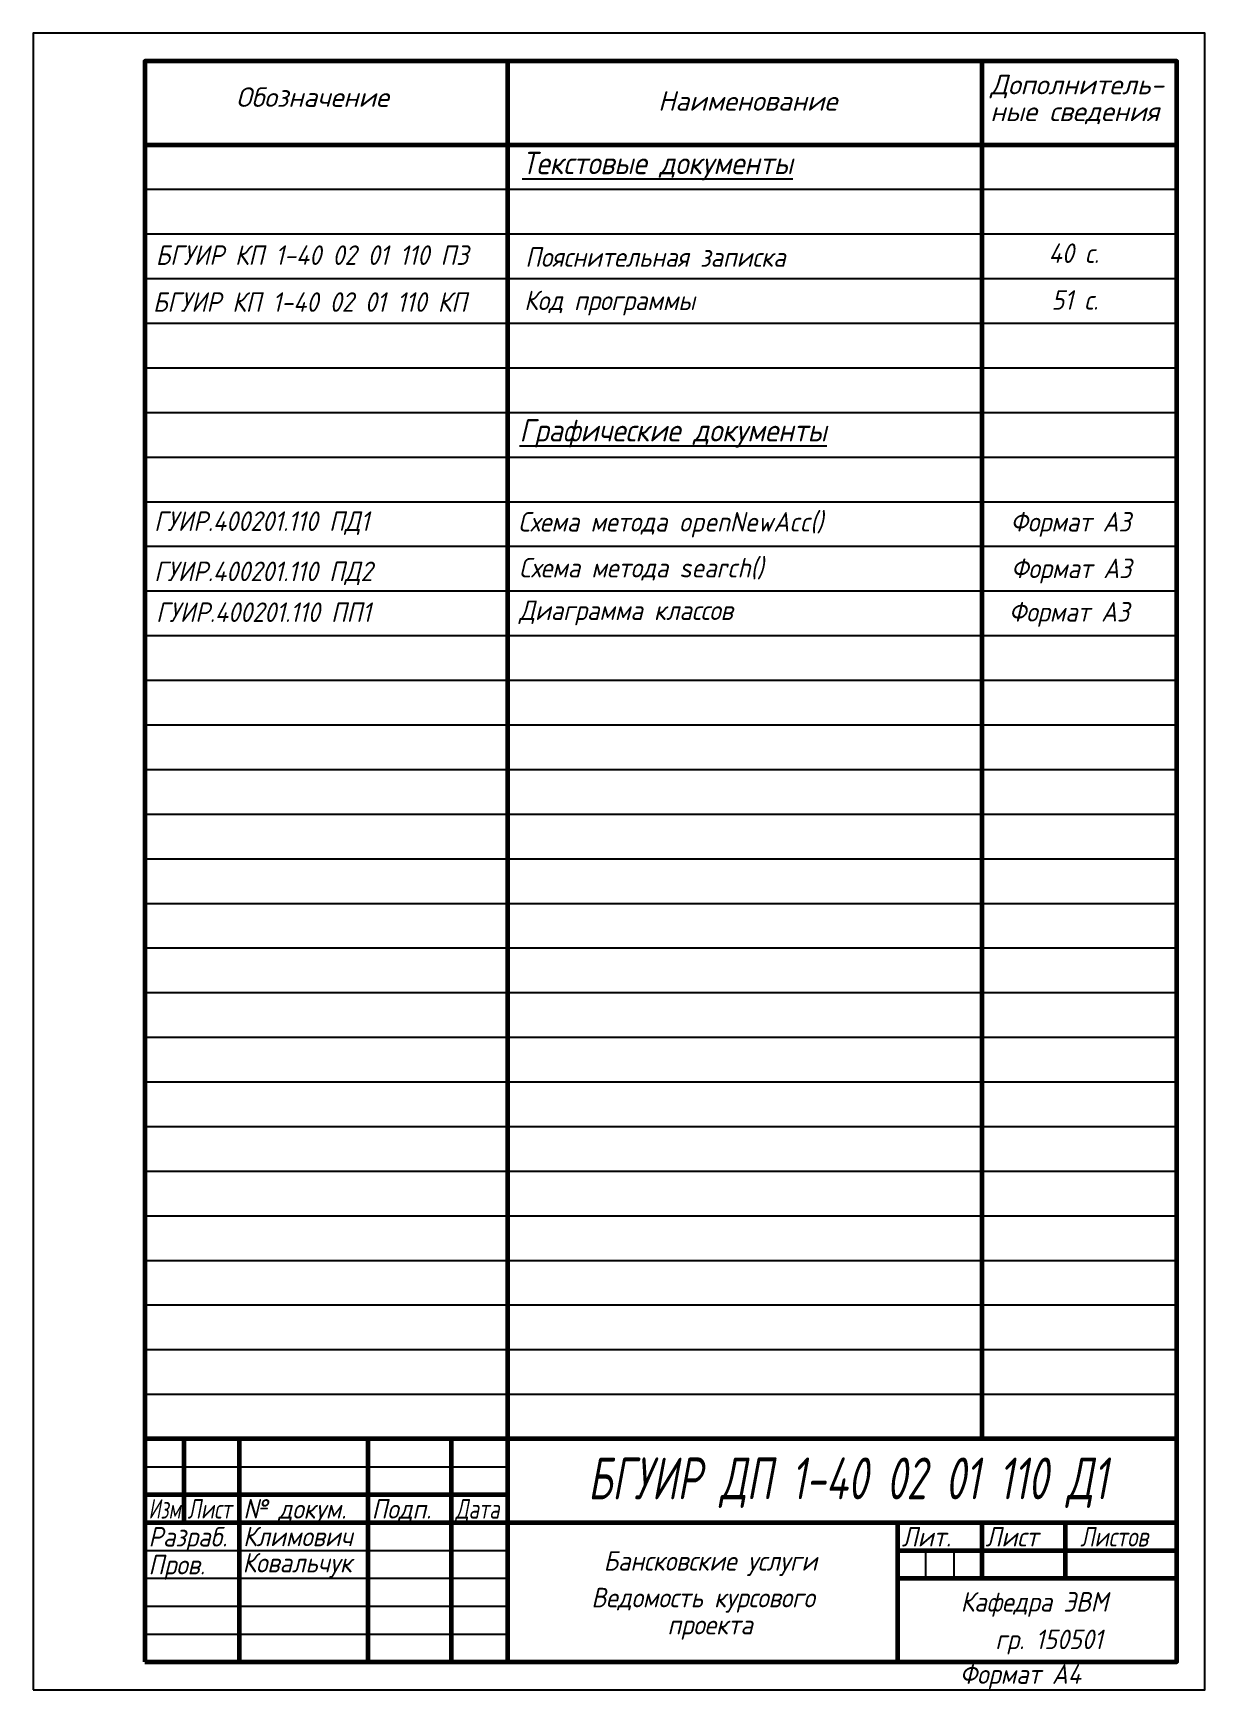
# Model space of a CAD drawing. Header units: millimetres. Extents: x 0 to 210, y 0 to 297.
import ezdxf

# ---------------------------------------------------------------- set-up
doc = ezdxf.new("R2010")
doc.units = ezdxf.units.MM
doc.header["$LTSCALE"] = 0.5
doc.styles.get("Standard").update_dxf_attribs({"font": 'isocpeui.ttf', "width": 0.9})

msp = doc.modelspace()

# ---------------------------------------------------------------- linework, layer by layer
at = {"color": 7, "linetype": 'Continuous'}
for p, q in [((20, 292), (20, 277)), ((40, 292), (110, 292)), ((173, 292), (183, 292)), ((20, 35), (85, 35)), ((20, 30), (85, 30)), ((155, 30), (155, 25)), ((20, 5), (205, 5))]:
    msp.add_line(p, q, dxfattribs=at)
at = {"color": 7, "linetype": 'Continuous', "lineweight": 60}
for p, q in [((85, 292), (85, 45)), ((170, 292), (170, 45)), ((20, 277), (205, 277)), ((205, 45), (20, 45)), ((27, 45), (27, 30)), ((37, 5), (37, 45)), ((60, 45), (60, 5)), ((75, 5), (75, 45)), ((85, 45), (85, 5)), ((20, 35), (85, 35)), ((20, 30), (85, 30)), ((85, 30), (205, 30)), ((155, 5), (155, 30)), ((170, 30), (170, 20)), ((185, 20), (185, 30)), ((155, 25), (205, 25)), ((155, 20), (205, 20)), ((155, 5), (205, 5))]:
    msp.add_line(p, q, dxfattribs=at)
at = {"color": 7, "linetype": 'Continuous', "lineweight": -3}
for p, q in [((20, 269), (205, 269)), ((20, 261), (205, 261)), ((20, 253), (205, 253)), ((20, 245), (205, 245)), ((20, 237), (205, 237)), ((20, 229), (205, 229)), ((20, 221), (205, 221)), ((20, 213), (205, 213)), ((20, 205), (205, 205)), ((20, 197), (205, 197)), ((20, 189), (205, 189)), ((20, 181), (205, 181)), ((20, 173), (205, 173)), ((20, 165), (205, 165)), ((20, 157), (205, 157)), ((20, 149), (205, 149)), ((20, 141), (205, 141)), ((20, 133), (205, 133)), ((20, 125), (205, 125)), ((20, 117), (205, 117)), ((20, 109), (205, 109)), ((20, 101), (205, 101)), ((20, 93), (205, 93)), ((20, 85), (205, 85)), ((20, 77), (205, 77)), ((20, 69), (205, 69)), ((20, 61), (205, 61)), ((20, 53), (205, 53)), ((20, 40), (85, 40)), ((20, 25), (85, 25)), ((160, 20), (160, 25)), ((165, 25), (165, 20)), ((20, 20), (85, 20)), ((20, 15), (85, 15)), ((20, 10), (85, 10))]:
    msp.add_line(p, q, dxfattribs=at)
msp.add_lwpolyline([(0, 0), (210, 0), (210, 297), (0, 297)], close=True, dxfattribs=at)
at = {"color": 7, "linetype": 'Continuous', "lineweight": 60}
msp.add_lwpolyline([(20, 5), (205, 5), (205, 292), (20, 292)], close=True, dxfattribs=at)

# ---------------------------------------------------------------- texts
at = {"color": 7, "linetype": 'Continuous'}
for s, p in [('Дополнитель-', (171.55, 286.03)), ('Обозначение', (36.36, 283.78)), ('Наименование', (112, 283.1)), ('ные сведения', (171.55, 281.22))]:
    msp.add_text(s, height=3.5, dxfattribs=at).set_placement(p)
for s, height, width, p in [('БГУИР КП 1-40 02 01 110 ПЗ', 3.5, 0.9, (21.98, 255.45)), ('Пояснительная записка', 3.5, 0.9, (88.2, 255.11)), ('40 с.', 3.5, 0.9, (182, 255.8)), ('БГУИР КП 1-40 02 01 110 КП', 3.5, 0.9, (21.48, 247.04)), ('Код программы', 3.5, 0.9, (88.01, 247.34)), ('ГУИР.400201.110 ПД1', 3.5, 0.9, (21.68, 207.76)), ('Схема метода openNewAcc()', 3.5, 0.9, (86.95, 207.65)), ('Формат А3', 3.5, 0.9, (175.16, 207.65)), ('ГУИР.400201.110 ПД2', 3.5, 0.9, (21.69, 198.76)), ('Схема метода search()', 3.5, 0.9, (87.1, 199.42)), ('Формат А3', 3.5, 0.9, (175.27, 199.3)), ('ГУИР.400201.110 ПП1', 3.5, 0.9, (22.03, 191.44)), ('Диаграмма классов', 3.5, 0.9, (87.1, 191.79)), ('Формат А3', 3.5, 0.9, (174.88, 191.51)), ('БГУИР ДП 1-40 02 01 110 Д1', 7.5, 0.7, (99.45, 34.16)), ('Климович', 3.5, 0.9, (37.63, 25.75)), ('Ковальчук', 3.5, 0.9, (37.53, 21.05)), ('Бансковские услуги', 3.5, 0.9, (102.24, 21.37)), ('Ведомость курсового', 3.5, 0.9, (100.04, 14.79)), ('Кафедра ЭВМ', 3.5, 0.9, (166.23, 14.03)), ('проекта', 3.5, 0.9, (113.68, 9.94)), ('гр. 150501', 3.5, 0.9, (172.44, 7.3))]:
    msp.add_text(s, height=height, dxfattribs=dict(width=width)).set_placement(p)
for s, width, p in [('Изм.', 0.7, (20.67, 30.7)), ('Лист', 0.75, (27.67, 30.7)), ('№ докум.', 0.9, (37.67, 30.7)), ('Подп.', 0.9, (60.67, 30.7)), ('Дата', 0.75, (75.67, 30.7)), ('Разраб.', 0.9, (20.67, 25.7)), ('Лит.', 0.9, (155.67, 25.7)), ('Лист', 0.9, (170.67, 25.7)), ('Листов', 0.8, (187.67, 25.7)), ('Пров.', 0.9, (20.67, 20.7)), ('Формат А4', 0.9, (166.07, 1.08))]:
    msp.add_text(s, height=3.5, dxfattribs=dict(at, width=width)).set_placement(p)
at = {"attachment_point": 1}
for s, insert, char_height, width in [('{\\LТекстовые документы}', (87.64, 275.71), 4, 73.3224), ('51 с.', (182.52, 250.92), 3.5, 8.9854), ('{\\LГрафические документы}', (87.16, 227.8), 4, 73.3224)]:
    msp.add_mtext(s, dxfattribs=dict(at, insert=insert, char_height=char_height, width=width))

doc.saveas('drawing.dxf')
